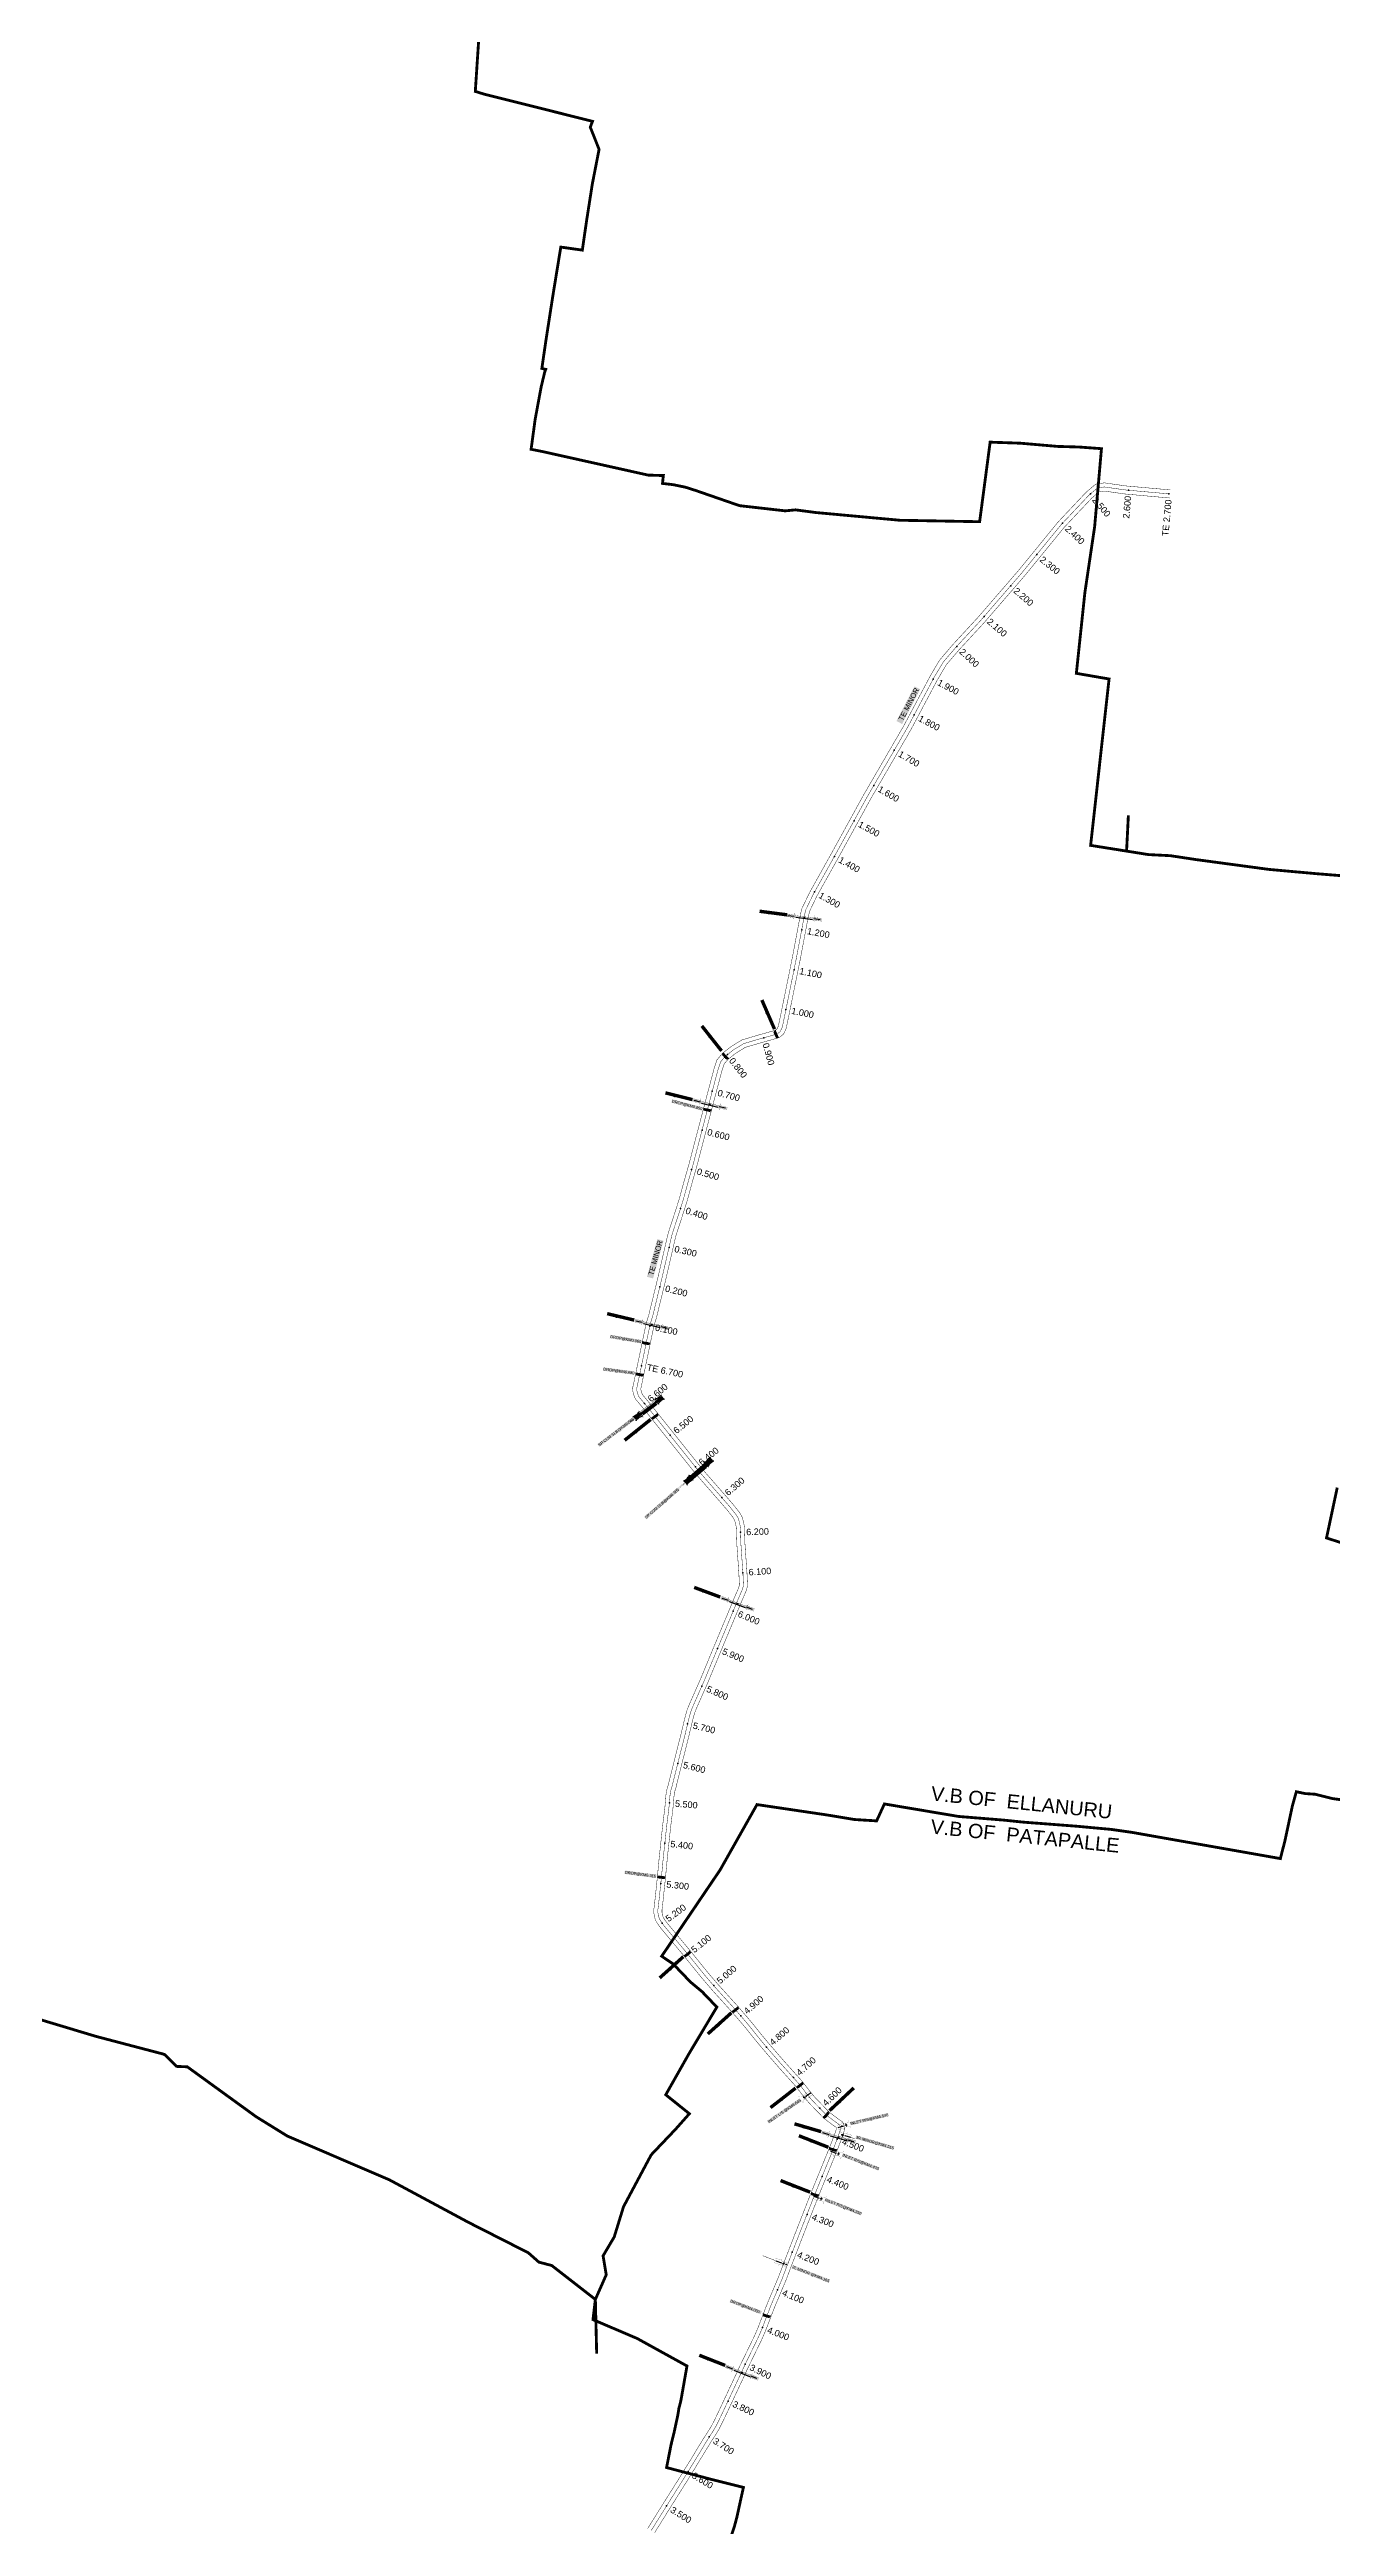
# Model space of a CAD drawing. Header units: inches. Extents: x 174104 to 230935, y 1583276 to 1631460.
# Drawn here: x 186101 to 189263, y 1622188 to 1628293 of the extents above; entities that cross this region are included whole.
import ezdxf
from ezdxf.enums import TextEntityAlignment as Align

# ---------------------------------------------------------------- set-up
doc = ezdxf.new("R2010")
doc.units = ezdxf.units.IN
doc.header["$LTSCALE"] = 15
doc.header["$MEASUREMENT"] = 0
doc.linetypes.add('ACAD_ISO02W100', pattern=[15, 12, -3])
doc.linetypes.add('HIDDEN2', pattern=[0.1875, 0.125, -0.0625])
for name, color, linetype in [('CANAL1', 7, 'Continuous'), ('CHANAGE', 1, 'Continuous'), ('CS', 134, 'Continuous'), ('POINT', 2, 'Continuous'), ('STRUCTURE', 5, 'Continuous'), ('VB', 72, 'Continuous'), ('VILLAGE BOUNDRY', 5, 'Continuous')]:
    doc.layers.add(name, color=color, linetype=linetype)
doc.styles.get("Standard").update_dxf_attribs({"font": 'arial.ttf'})
doc.dimstyles.get("Standard").update_dxf_attribs({"dimtxt": 0.18, "dimasz": 0.18, "dimexe": 0.18, "dimexo": 0.0625, "dimgap": 0.09, "dimtad": 0, "dimtih": 1, "dimtoh": 1, "dimdec": 4, "dimzin": 0, "dimdsep": 46, "dimtxsty": 'Standard', "dimcen": 0.09, "dimadec": 0, "dimazin": 0, "dimtfac": 1, "dimtdec": 4, "dimtofl": 0, "dimtmove": 0, "dimatfit": 3, "dimfxl": 1, "dimtolj": 1, "dimtzin": 0, "dimarcsym": 0})

# ---------------------------------------------------------------- blocks, each defined once
blk = doc.blocks.new('DROP')
h = blk.add_hatch()
h.set_pattern_fill('ANSI31', color=1, scale=10, angle=45)
h.set_pattern_definition([(90, (-324.4107, -25.7687), (-1.25, 0), [])])
h.paths.add_polyline_path([(-9.9, -4.3), (-13.8, 4.1), (13.8, 4.1), (10.2, -4.3)])
at = {"layer": 'STRUCTURE', "color": 5, "const_width": 0.49}
blk.add_lwpolyline([(-9.9, -4.3), (-13.8, 4.1), (13.8, 4.1), (10.2, -4.3), (-9.9, -4.3)], dxfattribs=at)
at = {"layer": 'STRUCTURE', "color": 5}
blk.add_circle((0, 0), 1.33, dxfattribs=at)
blk = doc.blocks.new('SP')
at = {"layer": 'STRUCTURE'}
h = blk.add_hatch(dxfattribs=at)
h.set_pattern_fill('DASH', color=256, scale=8, style=0)
edge = h.paths.add_edge_path()
edge.add_spline(control_points=[(769825.7, 1706742.1), (769825.3, 1706741.8), (769823.8, 1706740.8), (769820.9, 1706740.3), (769817, 1706739.7), (769811.4, 1706738.9), (769804, 1706739.7), (769798.4, 1706741), (769795.6, 1706741.6)], knot_values=[0, 0, 0, 0, 1.613557, 5.24513, 8.624976, 13.470124, 22.190216, 30.746377, 30.746377, 30.746377, 30.746377], degree=3, periodic=0)
edge.add_line((769795.6, 1706741.6), (769792.6, 1706739.6))
edge.add_line((769792.6, 1706739.6), (769732.6, 1706739.6))
edge.add_line((769732.6, 1706739.6), (769729.6, 1706741.6))
edge.add_spline(control_points=[(769729.6, 1706741.6), (769726.9, 1706740.9), (769721.3, 1706739.5), (769713.9, 1706738.5), (769708.3, 1706739.1), (769704.4, 1706739.6), (769701.5, 1706740), (769700, 1706741), (769699.5, 1706741.3)], knot_values=[0, 0, 0, 0, 8.556161, 17.276253, 22.121402, 25.501247, 29.13282, 30.746377, 30.746377, 30.746377, 30.746377], degree=3, periodic=0)
edge.add_line((769699.5, 1706741.3), (769699.5, 1706722.1))
edge.add_spline(control_points=[(769699.5, 1706722.1), (769700, 1706722.4), (769701.4, 1706723.4), (769704.3, 1706724), (769708.2, 1706724.5), (769713.8, 1706725.3), (769721.2, 1706724.5), (769726.8, 1706723.3), (769729.6, 1706722.6)], knot_values=[0, 0, 0, 0, 1.613557, 5.24513, 8.624976, 13.470124, 22.190216, 30.746377, 30.746377, 30.746377, 30.746377], degree=3, periodic=0)
edge.add_line((769729.6, 1706722.6), (769732.6, 1706724.6))
edge.add_line((769732.6, 1706724.6), (769792.6, 1706724.6))
edge.add_line((769792.6, 1706724.6), (769795.6, 1706722.6))
edge.add_spline(control_points=[(769795.6, 1706722.6), (769798.4, 1706723.3), (769803.9, 1706724.8), (769811.3, 1706725.8), (769817, 1706725.1), (769820.9, 1706724.7), (769823.8, 1706724.2), (769825.2, 1706723.3), (769825.7, 1706723)], knot_values=[0, 0, 0, 0, 8.556161, 17.276253, 22.121402, 25.501247, 29.13282, 30.746377, 30.746377, 30.746377, 30.746377], degree=3, periodic=0)
edge.add_line((769825.7, 1706723), (769825.7, 1706742.1))
h.paths.add_polyline_path([(769764.2, 1706732.1, -1), (769761.1, 1706732.1, -1)], flags=0)
h.paths.add_polyline_path([(769761.1, 1706732.1, 1), (769764.2, 1706732.1, 1)], flags=16)
at = {"layer": 'STRUCTURE', "const_width": 0.628}
for points in [[(769726.6, 1706747.6), (769726.6, 1706743.6), (769732.6, 1706739.6), (769792.6, 1706739.6), (769798.6, 1706743.6), (769798.6, 1706747.6)], [(769726.6, 1706716.6), (769726.6, 1706720.6), (769732.6, 1706724.6), (769792.6, 1706724.6), (769798.6, 1706720.6), (769798.6, 1706716.6)]]:
    blk.add_lwpolyline(points, dxfattribs=at)
at = {"layer": 'STRUCTURE', "color": 3}
blk.add_lwpolyline([(769732.6, 1706724.6), (769792.6, 1706724.6)], dxfattribs=at)
blk.add_lwpolyline([(769732.6, 1706724.6), (769792.6, 1706724.6)], dxfattribs=at)
at = {"layer": 'STRUCTURE', "color": 0}
blk.add_circle((769762.6, 1706732.1), 1.55, dxfattribs=at)
at = {"layer": 'STRUCTURE'}
for points in [[(769699.5, 1706741.3), (769700.9, 1706740.5), (769704.4, 1706739.6), (769707.8, 1706739.2), (769712.6, 1706738.8), (769721.3, 1706739.7), (769729.6, 1706741.6)], [(769699.5, 1706722.1), (769700.9, 1706723), (769704.4, 1706724), (769707.7, 1706724.5), (769712.5, 1706725), (769721.2, 1706724.4), (769729.6, 1706722.6)], [(769825.7, 1706742.1), (769824.3, 1706741.3), (769820.8, 1706740.3), (769817.5, 1706739.8), (769812.7, 1706739.2), (769804, 1706739.9), (769795.6, 1706741.6)], [(769825.7, 1706723), (769824.3, 1706723.8), (769820.8, 1706724.7), (769817.4, 1706725.1), (769812.6, 1706725.5), (769803.9, 1706724.6), (769795.6, 1706722.6)]]:
    blk.add_spline(points, degree=3, dxfattribs=at)
at = {"layer": 'STRUCTURE', "color": 0}
blk.add_text('STREAM', height=5, dxfattribs=at).set_placement((769684.3, 1706732.1), align=Align.MIDDLE_CENTER)
for points in [[(769727.4, 1706732.1), (769700.8, 1706732.1)], [(769824.4, 1706732.1), (769800.5, 1706732.1)]]:
    blk.add_leader(points, dimstyle='Standard', override={"dimasz": 10, "dimgap": 0.09, "dimtad": 0}, dxfattribs=at)
blk = doc.blocks.new('SLB')
at = {"layer": 'STRUCTURE'}
h = blk.add_hatch(dxfattribs=at)
h.set_pattern_fill('DOTS', color=6, scale=20, angle=320.37225, style=0)
h.set_pattern_definition([(320.372247934, (-159.4327, -72.9564), (1.2786241598, 0.5641323054), [0, -1.25])])
h.paths.add_polyline_path([(769699.5, 1706871.1), (769699.5, 1706861.1), (769729.1, 1706861.1), (769732.1, 1706863.1), (769792.1, 1706863.1), (769795.1, 1706861.1), (769824.7, 1706861.1), (769824.7, 1706871.1), (769795.1, 1706871.1), (769792.1, 1706869.1), (769732.1, 1706869.1), (769729.1, 1706871.1)])
at = {"layer": 'STRUCTURE', "color": 6, "linetype": 'ACAD_ISO02W100', "ltscale": 0.5, "const_width": 0.5}
for points in [[(769699.5, 1706871.1), (769729.1, 1706871.1)], [(769699.5, 1706861.1), (769729.1, 1706861.1)], [(769795.1, 1706871.1), (769824.7, 1706871.1)], [(769795.1, 1706861.1), (769824.7, 1706861.1)]]:
    blk.add_lwpolyline(points, dxfattribs=at)
at = {"layer": 'STRUCTURE', "color": 6, "const_width": 0.628}
for points in [[(769726.1, 1706877.1), (769726.1, 1706873.1), (769732.1, 1706869.1), (769792.1, 1706869.1), (769798.1, 1706873.1), (769798.1, 1706877.1)], [(769726.1, 1706855.1), (769726.1, 1706859.1), (769732.1, 1706863.1), (769792.1, 1706863.1), (769798.1, 1706859.1), (769798.1, 1706855.1)]]:
    blk.add_lwpolyline(points, dxfattribs=at)
at = {"layer": 'STRUCTURE', "color": 6}
blk.add_lwpolyline([(769732.1, 1706863.1), (769792.1, 1706863.1)], dxfattribs=at)
blk.add_lwpolyline([(769732.1, 1706863.1), (769792.1, 1706863.1)], dxfattribs=at)
at = {"layer": 'STRUCTURE', "color": 0}
blk.add_circle((769762.1, 1706866.1), 1.24, dxfattribs=at)
for points in [[(769703.8, 1706866), (769726.7, 1706866)], [(769818.6, 1706865.8), (769795.7, 1706865.8)]]:
    blk.add_leader(points, dimstyle='Standard', override={"dimasz": 10, "dimgap": 0.09, "dimtad": 0}, dxfattribs=at)
blk = doc.blocks.new('OT')
at = {"layer": 'STRUCTURE', "color": 190}
for points, const_width in [([(769751.4, 1706595.8), (769729.4, 1706595.8)], 0.5), ([(769751.4, 1706579), (769729.4, 1706579)], 0.5), ([(769775.2, 1706601.8), (769775.2, 1706597.8), (769769.2, 1706593.8), (769761.8, 1706593.8), (769754.4, 1706593.8), (769748.4, 1706597.8), (769748.4, 1706601.8)], 0.5), ([(769748.4, 1706573), (769748.4, 1706577), (769754.4, 1706581), (769761.8, 1706581), (769761.8, 1706581), (769761.8, 1706581), (769769.2, 1706581), (769775.2, 1706577), (769775.2, 1706573)], 0.5), ([(769761.8, 1706593.8), (769761.8, 1706581)], 2.5)]:
    blk.add_lwpolyline(points, dxfattribs=dict(at, const_width=const_width))
at = {"layer": 'STRUCTURE', "color": 0}
blk.add_circle((769761.8, 1706587.4), 1.87, dxfattribs=at)
blk.add_leader([(769732.6, 1706587.4), (769753.8, 1706587.4)], dimstyle='Standard', override={"dimasz": 10, "dimgap": 0.09, "dimtad": 0}, dxfattribs=at)

msp = doc.modelspace()

# ---------------------------------------------------------------- linework, layer by layer
at = {"layer": 'CANAL1', "color": 200, "const_width": 1}
for points in [[(187575.66892, 1622182.78076), (187613.76201, 1622243.8429), (187655.20151, 1622309.64847), (187678.59765, 1622347.59568), (187713.90848, 1622405.65132), (187728.91588, 1622429.00038), (187734.09706, 1622437.72567), (187741.36695, 1622452.08141), (187750.98642, 1622472.20119), (187796.13522, 1622568.53825), (187798.56283, 1622573.18423), (187801.25474, 1622580.10953), (187837.78855, 1622655.20409), (187847.0591, 1622676.28516), (187861.03862, 1622712.84514), (187870.98074, 1622738.49732), (187897.10375, 1622800.29725), (187911.53917, 1622838.29615), (187937.93938, 1622906.83766), (187978.79009, 1623011.4008), (188024.95819, 1623124.63132), (188036.10861, 1623153.77442), (188039.83519, 1623165.0444), (188040.26367, 1623167.71128), (188040.05785, 1623171.47665), (188037.4209, 1623173.37629), (188032.21945, 1623176.9684), (188009.54538, 1623193.99729), (188004.77399, 1623199.08494), (187973.98151, 1623230.87936), (187962.52086, 1623244.08366), (187940.96516, 1623272.13314), (187896.24662, 1623321.96284), (187859.2999, 1623364.61133), (187839.35851, 1623388.69002), (187817.40333, 1623416.13785), (187806.96964, 1623428.50463), (187782.61391, 1623456.77717), (187733.65529, 1623510.81667), (187707.59331, 1623541.29803), (187664.48985, 1623594.69183), (187622.75208, 1623644.60262), (187608.68614, 1623661.50264), (187602.55036, 1623669.7997), (187596.52527, 1623678.97636), (187592.43883, 1623689.29347), (187590.82535, 1623700.16165), (187590.94187, 1623710.46524), (187591.86846, 1623715.80793), (187599.59987, 1623789.08708), (187603.942, 1623835.60046), (187612.63651, 1623916.61247), (187617.94088, 1623958.9712), (187620.88399, 1623993.05868), (187623.87602, 1624008.084), (187626.03312, 1624014.51788), (187641.88178, 1624078.06937), (187657.00126, 1624137.96115), (187668.12955, 1624184.30073), (187673.04831, 1624201.1418), (187678.71579, 1624215.02922), (187705.6858, 1624276.0727), (187737.36021, 1624352.58636), (187785.46368, 1624467.74804), (187788.51558, 1624475.17377), (187799.21936, 1624499.88502), (187801.60524, 1624508.02151), (187800.38753, 1624536.13588), (187795.3266, 1624609.18512), (187794.12415, 1624648.31662), (187792.68593, 1624657.98526), (187789.5097, 1624668.71515), (187784.9927, 1624676.09125), (187770.44268, 1624694.48475), (187694.32821, 1624781.80188), (187568.44726, 1624939.19717), (187545.15409, 1624967.12907), (187541.46071, 1624976.53114), (187541.36405, 1624977.32256), (187539.22435, 1624985.09791), (187538.46537, 1624993.4983), (187541.48477, 1625007.3066), (187571.90245, 1625153.12209), (187578.31846, 1625173.78709), (187600.23195, 1625263.67339), (187614.86601, 1625326.71727), (187624.88977, 1625370.59773), (187629.53962, 1625385.96101), (187645.33163, 1625434.2047), (187653.61537, 1625460.42711), (187666.1661, 1625506.36984), (187677.46419, 1625545.69247), (187717.27782, 1625698.12578), (187739.2241, 1625780.854), (187746.52687, 1625802.69143), (187759.81268, 1625818.50447), (187780.65424, 1625834.9576), (187807.84877, 1625851.70714), (187847.12688, 1625863.34555), (187877.47523, 1625871.84876), (187890.40058, 1625875.6007), (187894.32295, 1625878.82723), (187897.64761, 1625885.88176), (187902.93319, 1625910.76106), (187932.66455, 1626057.24968), (187951.69232, 1626158.93559), (187955.71312, 1626175.60164), (187974.78818, 1626215.31469), (188028.27262, 1626311.00545), (188108.48731, 1626456.84116), (188206.95856, 1626626.31153), (188273.24545, 1626750.98205), (188295.63092, 1626788.56833), (188327.74503, 1626826.11952), (188389.36922, 1626892.86181), (188489.60545, 1627008.79914), (188586.94434, 1627128.07138), (188656.43626, 1627201.84859), (188679.92908, 1627221.61985), (188701.29718, 1627224.79537), (188752.74958, 1627217.32453), (188863.72737, 1627207.37197)], [(187592.69951, 1622172.29398), (187630.70844, 1622233.22122), (187672.17602, 1622299.07138), (187695.65375, 1622337.15092), (187730.86709, 1622395.04628), (187745.93176, 1622418.48442), (187751.63639, 1622428.09123), (187759.31243, 1622443.24899), (187769.06348, 1622463.64399), (187814.06153, 1622559.65938), (187816.80236, 1622564.90479), (187819.59851, 1622572.09828), (187855.94153, 1622646.80067), (187865.56467, 1622668.68353), (187879.70336, 1622705.65976), (187889.52005, 1622730.98832), (187915.66914, 1622792.84996), (187930.21916, 1622831.15052), (187956.58561, 1622899.60436), (187997.36536, 1623003.98588), (188043.55996, 1623117.28141), (188054.95274, 1623147.05793), (188059.32752, 1623160.28822), (188060.35107, 1623166.65876), (188059.79286, 1623176.87051), (188055.78174, 1623184.79853), (188048.94978, 1623189.72024), (188043.91192, 1623193.19937), (188022.94515, 1623208.94602), (188019.25241, 1623212.88353), (187988.72793, 1623244.40124), (187978.01579, 1623256.74314), (187956.35901, 1623284.92415), (187911.24846, 1623335.19067), (187874.56172, 1623377.53905), (187854.87046, 1623401.31572), (187832.85824, 1623428.83486), (187822.18957, 1623441.48016), (187797.6035, 1623470.02008), (187748.66981, 1623524.03206), (187722.97794, 1623554.08056), (187679.94322, 1623607.38921), (187638.10941, 1623657.41483), (187624.42549, 1623673.85588), (187618.96268, 1623681.24291), (187614.36652, 1623688.24321), (187611.88314, 1623694.51304), (187610.84205, 1623701.52563), (187610.92242, 1623708.63158), (187611.68816, 1623713.04682), (187619.5021, 1623787.10828), (187623.84257, 1623833.60377), (187632.50346, 1623914.30264), (187637.83367, 1623956.86767), (187640.71477, 1623990.2369), (187643.24267, 1624002.93148), (187645.2473, 1624008.91058), (187661.28047, 1624073.20196), (187676.42129, 1624133.17824), (187687.46342, 1624179.15908), (187691.95635, 1624194.54216), (187697.12523, 1624207.20784), (187724.07495, 1624268.20539), (187755.82721, 1624344.90711), (187803.9405, 1624460.0923), (187806.94267, 1624467.39702), (187818.06326, 1624493.07053), (187821.72996, 1624505.57497), (187820.3576, 1624537.25994), (187815.30535, 1624610.18378), (187814.07875, 1624650.10117), (187812.26175, 1624662.31623), (187807.9401, 1624676.91555), (187801.42238, 1624687.55875), (187785.83235, 1624707.26698), (187709.68271, 1624794.62446), (187583.93839, 1624951.84891), (187562.58629, 1624977.4532), (187560.86749, 1624981.82867), (187558.98223, 1624988.67945), (187558.66119, 1624992.23268), (187561.04367, 1625003.12824), (187591.28607, 1625148.10346), (187597.60267, 1625168.44828), (187619.68901, 1625259.04357), (187634.35596, 1625322.22916), (187644.2331, 1625365.46777), (187648.61704, 1625379.95248), (187664.37144, 1625428.08128), (187672.80482, 1625454.77738), (187685.42461, 1625500.9729), (187696.75362, 1625540.40313), (187736.61899, 1625693.03454), (187758.39279, 1625775.1126), (187764.28749, 1625792.7395), (187773.81011, 1625804.07351), (187792.13349, 1625818.53869), (187816.07651, 1625833.28557), (187852.66614, 1625844.12736), (187882.96102, 1625852.61559), (187899.92806, 1625857.54074), (187910.49884, 1625866.23625), (187916.72865, 1625879.45515), (187922.51548, 1625906.69382), (187952.29528, 1626053.42111), (187971.2559, 1626154.7482), (187974.65849, 1626168.85181), (187992.54832, 1626206.09727), (188045.76389, 1626301.30699), (188125.8981, 1626446.99639), (188224.44065, 1626616.58946), (188290.67687, 1626741.16467), (188311.94044, 1626776.86723), (188342.69742, 1626812.83153), (188404.28508, 1626879.53425), (188504.92071, 1626995.93355), (188601.99006, 1627114.87551), (188670.20064, 1627187.29236), (188688.47267, 1627202.66987), (188701.33093, 1627204.58074), (188750.41768, 1627197.45339), (188861.94093, 1627187.45191)]]:
    msp.add_lwpolyline(points, dxfattribs=at)
at = {"layer": 'CANAL1', "color": 1, "linetype": 'HIDDEN2', "ltscale": 4, "const_width": 1}
for points in [[(187560.2173, 1625048.13646), (187581.59426, 1625150.61277), (187587.96056, 1625171.11769), (187609.96048, 1625261.35848), (187624.61099, 1625324.47321), (187634.56144, 1625368.03275), (187639.07833, 1625382.95675), (187654.85154, 1625431.14299), (187663.2101, 1625457.60225), (187675.79535, 1625503.67137), (187687.1089, 1625543.0478), (187726.94841, 1625695.58016), (187748.80845, 1625777.9833), (187755.40718, 1625797.71547), (187766.81139, 1625811.28899), (187786.39386, 1625826.74814), (187811.96264, 1625842.49636), (187849.89651, 1625853.73646), (187880.21813, 1625862.23217), (187895.16432, 1625866.57072), (187902.4109, 1625872.53174), (187907.18813, 1625882.66845), (187912.72434, 1625908.72744), (187942.47991, 1626055.33539), (187961.47411, 1626156.8419), (187965.18581, 1626172.22672), (187983.66825, 1626210.70598), (188037.01825, 1626306.15622), (188117.1927, 1626451.91877), (188215.6996, 1626621.4505), (188281.96116, 1626746.07336), (188303.78568, 1626782.71778), (188335.22122, 1626819.47553), (188396.82715, 1626886.19803), (188497.26308, 1627002.36635), (188594.4672, 1627121.47344), (188663.31845, 1627194.57048), (188684.20088, 1627212.14486), (188701.31405, 1627214.68806), (188751.58363, 1627207.38896), (188862.83415, 1627197.41194)], [(187584.18421, 1622177.53737), (187622.23523, 1622238.53206), (187663.68876, 1622304.35993), (187687.1257, 1622342.3733), (187722.38778, 1622400.3488), (187737.42382, 1622423.7424), (187742.86672, 1622432.90845), (187750.33969, 1622447.6652), (187760.02495, 1622467.92259), (187805.09838, 1622564.09881), (187807.6826, 1622569.04451), (187810.42663, 1622576.1039), (187846.86504, 1622651.00238), (187856.31188, 1622672.48435), (187870.37099, 1622709.25245), (187880.25039, 1622734.74282), (187906.38645, 1622796.5736), (187920.87916, 1622834.72334), (187947.2625, 1622903.22101), (187988.07772, 1623007.69334), (188034.25908, 1623120.95636), (188045.53067, 1623150.41617), (188049.58136, 1623162.66631), (188050.30737, 1623167.18502), (188049.92233, 1623174.22888), (188047.95906, 1623178.1093), (188043.18534, 1623181.54826), (188038.06568, 1623185.08388), (188016.24526, 1623201.47165), (188012.0132, 1623205.98423), (187981.35472, 1623237.6403), (187970.26832, 1623250.4134), (187948.66209, 1623278.52864), (187903.74754, 1623328.57676), (187866.93081, 1623371.07519), (187847.11449, 1623395.00287), (187825.13079, 1623422.48635), (187814.57961, 1623434.99239), (187790.10871, 1623463.39863), (187741.16255, 1623517.42436), (187715.28562, 1623547.68929), (187672.21653, 1623601.04052), (187630.43075, 1623651.00873), (187616.55582, 1623667.67926), (187610.75652, 1623675.5213), (187605.4459, 1623683.60979), (187602.16098, 1623691.90326), (187600.8337, 1623700.84364), (187600.93214, 1623709.54841), (187601.77831, 1623714.42738), (187609.55099, 1623788.09768), (187613.89228, 1623834.60212), (187622.56998, 1623915.45756), (187627.88727, 1623957.91944), (187630.79938, 1623991.64779), (187633.55935, 1624005.50774), (187635.64021, 1624011.71423), (187651.58113, 1624075.63566), (187666.71127, 1624135.5697), (187677.79648, 1624181.72991), (187682.50233, 1624197.84198), (187687.92051, 1624211.11853), (187714.88037, 1624272.13904), (187746.59371, 1624348.74673), (187794.70209, 1624463.92017), (187797.72912, 1624471.2854), (187808.64131, 1624496.47777), (187811.6676, 1624506.79824), (187810.37257, 1624536.69791), (187805.31598, 1624609.68445), (187804.10145, 1624649.2089), (187802.47384, 1624660.15074), (187798.7249, 1624672.81535), (187793.20754, 1624681.825), (187778.13751, 1624700.87587), (187702.00546, 1624788.21317), (187576.19282, 1624945.52304), (187553.87019, 1624972.29114), (187551.2329, 1624979.00476), (187551.20101, 1624979.26586), (187549.10329, 1624986.88868), (187548.56328, 1624992.86549), (187551.26422, 1625005.21742), (187560.2173, 1625048.13646)]]:
    msp.add_lwpolyline(points, dxfattribs=at)
for points, elevation in [([(188054, 1623153), (188085.98335, 1623143.44079)], 59), ([(187917, 1622833), (187859.3725, 1622854.92292)], 54)]:
    msp.add_lwpolyline(points, dxfattribs=dict(at, elevation=elevation))
at = {"layer": 'CHANAGE', "color": 3, "elevation": 60}
msp.add_lwpolyline([(188054, 1623174), (188054, 1623174)], dxfattribs=at)
at = {"layer": 'CS', "color": 3}
for p in [(188666.84097, 1627197.53499), (188760.75944, 1627206.56607), (188860.35971, 1627197.63385), (188597.91016, 1627125.12871), (188534.4147, 1627047.88933), (188470.29022, 1626971.16843), (188404.88768, 1626895.52117), (188337.3503, 1626821.78143), (188279.21773, 1626740.91361), (188232.27146, 1626652.61838), (188183.19419, 1626565.50823), (188132.95427, 1626479.04465), (188084.11828, 1626391.78724), (188035.91056, 1626304.17442), (187987.12135, 1626216.88403), (187955.14537, 1626123.0206), (187936.28602, 1626024.81762), (187916.39554, 1625926.81574), (187862.16358, 1625857.17353), (187772.52714, 1625815.80122), (187734.91521, 1625725.61166), (187709.52919, 1625628.88772), (187683.99386, 1625532.206), (187656.41625, 1625436.09613), (187628.21215, 1625340.23784), (187605.45161, 1625242.86367), (187580.63811, 1625146.02921), (187560.2173, 1625048.13646), (187568.04334, 1624955.29546), (187630.70404, 1624877.36492), (187693.16287, 1624799.2695), (187758.41218, 1624723.50441), (187804.43486, 1624638.35865), (187810.24476, 1624538.54272), (187786.20301, 1624443.57302), (187747.65995, 1624351.29934), (187709.09274, 1624259.03941), (187673.94698, 1624165.7001), (187649.83926, 1624068.65094), (187629.02381, 1623971.08291), (187617.87534, 1623871.71472), (187607.8756, 1623772.21818), (187611.11122, 1623675.04167), (187674.73951, 1623597.91521), (187738.32345, 1623520.74489), (187804.94438, 1623446.17712), (187868.64164, 1623369.10034), (187934.72826, 1623294.05505), (187999.97602, 1623218.41309), (188042.58811, 1623142.7254), (188005.30345, 1623049.94065), (187968.29063, 1622957.04547), (187932.08958, 1622863.82837), (187895.48439, 1622770.7823), (187858.39381, 1622677.92911), (187815.93382, 1622587.42384), (187773.58628, 1622496.85932), (187727.48158, 1622408.27391), (187675.20086, 1622323.0319), (187622.09142, 1622238.30155)]:
    msp.add_point(p, dxfattribs=at)
at = {"layer": 'POINT'}
for p in [(187961.40311, 1626153.56425, 78), (187893, 1625863, 77), (187769, 1625809, 76), (187724, 1625679, 74), (187729, 1625693, 75), (187573, 1625104, 72), (187586, 1625150, 73), (187556, 1625027, 71), (187578, 1624945, 70), (187592, 1624922, 69), (187701, 1624789, 68), (187797, 1624462, 67), (187609.49332, 1623787.75526, 66), (187672, 1623597, 65), (187789, 1623458, 64), (187950, 1623274, 63), (187966, 1623248, 62), (188015, 1623201, 61), (188054, 1623174, 60), (188054, 1623153, 59), (188035, 1623116, 57), (188046, 1623147, 58), (187989, 1623005, 56), (187990, 1623001, 55), (187917, 1622833, 54), (187869, 1622707, 53), (187808, 1622567, 52)]:
    msp.add_point(p, dxfattribs=at)
at = {"layer": 'VILLAGE BOUNDRY', "linetype": 'HIDDEN2', "ltscale": 20, "const_width": 7}
for points in [[(187163.87067, 1628388.59714), (187150.74806, 1628189.60872), (187165.72752, 1628184.94581), (187171.85211, 1628183.0393), (187439.64689, 1628115.83886), (187434.08802, 1628101.4373), (187455.8192, 1628046.84481), (187439.23019, 1627961.74027), (187425.04134, 1627871.06268), (187419.41169, 1627832.1732), (187414.5192, 1627798.37601), (187361.46813, 1627805.89871), (187342.26513, 1627688.16215), (187324.71947, 1627575.25421), (187324.45345, 1627573.54231), (187314.78323, 1627506.76105), (187324.27812, 1627504.50411), (187321.70816, 1627497.4504), (187312.91376, 1627460.38104), (187306.75465, 1627427.10264), (187301.45587, 1627398.47272), (187300.43521, 1627392.95794), (187298.24667, 1627381.13302), (187288.29412, 1627307.44534), (187311.81931, 1627302.75337), (187318.56886, 1627301.40721), (187576.64657, 1627243.8677), (187599.182, 1627243.2156), (187614.18964, 1627242.78133), (187612.15546, 1627223.353), (187638.44828, 1627220.26744), (187668.41114, 1627214.0793), (187694.13599, 1627205.87776), (187801.89901, 1627168.53852), (187914.56413, 1627155.73531), (187939.94275, 1627158.17477), (187990.178, 1627151.58525), (188090.68202, 1627142.34255), (188196.91204, 1627132.57327), (188294.34361, 1627130.79557), (188342.15496, 1627129.92322), (188369.13586, 1627129.43093), (188393.74956, 1627128.98184), (188419.61023, 1627325.04264), (188493.68084, 1627322.52896), (188585.70213, 1627314.57946), (188638.71659, 1627313.07653), (188658.22277, 1627311.63817), (188694, 1627309), (188677.20129, 1627116.77155), (188653.16504, 1626954.55686), (188632.10407, 1626755.27108), (188712.72346, 1626741.32703), (188689.14844, 1626528.50198), (188667.29562, 1626331.2242), (188711.36334, 1626324.20505), (188755.90041, 1626317.11115), (188760.31978, 1626405.41671), (188755.90041, 1626317.11115), (188809.85138, 1626308.51779), (188863.52459, 1626305.82069), (188926.88154, 1626296.2322), (189107.23396, 1626271.9231), (189222.58898, 1626261.54688), (189417.51222, 1626245.77318)], [(189275.08409, 1624748.27694), (189248.68929, 1624624.27249), (189586.07583, 1624512.62547)], [(189286.7063, 1623978.57167), (189262.92548, 1623981.89662), (189242.7165, 1623986.9152), (189220.32086, 1623992.47679), (189195.89587, 1623994.12408), (189174.32361, 1623998.68353), (189164.53704, 1623963.84539), (189155.75148, 1623922.6478), (189146.22446, 1623877.97337), (189140.84135, 1623856.98695), (189134.91782, 1623833.89368), (188797.82693, 1623893.43694), (188789.7836, 1623894.8577), (188769.37748, 1623898.46221), (188717.28226, 1623905.90216), (188637.08639, 1623913.24636), (188630.16393, 1623913.8803), (188510.15678, 1623923.03704), (188500.71843, 1623923.7572), (188453.02403, 1623928.72646), (188341.59413, 1623937.76445), (188284.94313, 1623947.31398), (188279.14736, 1623948.29096), (188158.98846, 1623968.54587), (188139.85096, 1623926.82198), (188085.67584, 1623930.1448), (188025.47329, 1623940.08357), (188016.72439, 1623941.52791), (187845, 1623967), (187754.04399, 1623805.78209), (187610.08472, 1623593.22366), (187638.35702, 1623574.26168), (187680.93159, 1623529.81545), (187709.50181, 1623506.02388), (187746.06649, 1623467.89298), (187676.605, 1623351.67079), (187620.15814, 1623251.7983), (187678.32168, 1623205.07128), (187644.35724, 1623166.80992), (187584.24912, 1623103.66569), (187516.14149, 1622976.03393), (187493.16396, 1622901.37059), (187465.70258, 1622854.82262), (187473.46705, 1622808.03254), (187446.63908, 1622747.29835), (187449.91919, 1622613.50948), (187446.63908, 1622747.29835), (187338.93772, 1622831.06088), (187307.62154, 1622839.0882), (187281.48534, 1622862.23319), (187134.33052, 1622937.04625), (186939.13794, 1623042.01649), (186687.47614, 1623150.02085), (186610.90822, 1623197.4328), (186490.25857, 1623284.8956), (186440.96266, 1623320.63178), (186414.90307, 1623321.66558), (186384.39948, 1623351.33114), (186215.12314, 1623395.87631), (186115.36523, 1623425.92419), (186061.47956, 1623442.15498)], [(187446.63908, 1622747.29835), (187440.82021, 1622697.51462), (187549.72275, 1622651.05795), (187603.8022, 1622621.17029), (187672.44491, 1622583.28972), (187657.83614, 1622499.95661), (187655.10379, 1622488.5781), (187652.53923, 1622478.9158), (187649.92742, 1622462.22835), (187640.39513, 1622418.19899), (187633.16127, 1622388.86954), (187622.14582, 1622332.93712), (187734.07968, 1622303.3824), (187811.58738, 1622284.07881), (187807.55643, 1622265.979), (187803.81484, 1622249.01785), (187795.5531, 1622211.06735), (187788.87992, 1622186.10824), (187779.69132, 1622159.16572)]]:
    msp.add_lwpolyline(points, dxfattribs=at)

# ---------------------------------------------------------------- block references
for p, xscale, yscale, zscale, rotation in [((187892.16372, 1625865.69971), 0.7, 0.7, 0.7, 293.1724676616312), ((187766.81139, 1625811.28899), 0.7, 0.7, 0.7, 313.4115903809882), ((187722.74746, 1625679.18602), 0.7, 0.7, 0.7, 348.1246974961248), ((187571.90382, 1625104.15901), 0.7, 0.7, 0.7, 348.1246974961248), ((187555.9601, 1625026.96809, 71), 0.7000000000000001, 0.7000000000000001, 0.7000000000000001, 350.2790742060578), ((187593.90804, 1624923.29102), 0.7000000000000001, 0.7000000000000001, 0.7000000000000001, 36.49770396654607), ((187609.49332, 1623787.75526, 66), 0.7000000000000001, 0.7000000000000001, 0.7000000000000001, 353.8860224597191), ((187674.21291, 1623598.38474), 0.7000000000000001, 0.7000000000000001, 0.7000000000000001, 38.53543265033377), ((187792.29693, 1623460.8585), 0.7000000000000001, 0.7000000000000001, 0.7000000000000001, 38.53543265033377), ((187951.34687, 1623275.03505), 0.7000000000000001, 0.7000000000000001, 0.7000000000000001, 38.53543265033376), ((188015.90446, 1623201.83505), 0.7000000000000001, 0.7000000000000001, 0.7000000000000001, 48.3448292207053), ((188032.56928, 1623116.81203), 0.7, 0.7, 0.7, 342.8162844035153), ((187987.59448, 1623005.51756, 56), 0.7, 0.7, 0.7, 342.8162844035153), ((187869, 1622707, 53), 0.7, 0.7, 0.7, 343.339054574555)]:
    msp.add_blockref('DROP', p, dxfattribs=dict(xscale=xscale, yscale=yscale, zscale=zscale, rotation=rotation))
at = {"layer": 'STRUCTURE', "color": 0}
for name, p, xscale, yscale, zscale, rotation in [('SLB', (-500480.66801, 510827.89323, 78), 0.7, 0.7, 0.7, 352.5891724363311), ('SLB', (-625464.22796, 597772.6414, 75), 0.7, 0.7, 0.7, 345.9267051626515), ('SLB', (-612642.41421, 587104.73379, 73), 0.7, 0.7, 0.7, 346.6458065362098), ('SP', (483920.10422, 348284.83168, 70), 0.7, 0.7, 0.7, 37.34434648835499), ('SLB', (483977.26075, 348210.50612, 70), 0.7, 0.7, 0.7, 37.34434648835499), ('SP', (569503.4284, 371031.95265, 68), 0.7, 0.7, 0.7, 41.21300137228259), ('SLB', (569565.46939, 370961.65278, 68), 0.7, 0.7, 0.7, 41.21300137228259), ('SLB', (-733358.55562, 692058.69029, 67), 0.7, 0.7, 0.7, 339.6220901532349), ('OT', (-28694.28176, 2915722.47704), 0.7000000000000001, 0.7000000000000001, 0.7000000000000001, 213.7938375198147), ('SLB', (-665817.38631, 628752.30616, 58), 0.7, 0.7, 0.7, 343.6225000358215), ('OT', (-8249.41326, 327453.96969), 0.7000000000000001, 0.7000000000000001, 0.7000000000000001, 15.66259389093435), ('OT', (1040676.13004, 2618379.41133, 59), 0.7000000000000001, 0.7000000000000001, 0.7000000000000001, 163.69096834581), ('OT', (-698265.46358, 657761.85361), 0.7, 0.7, 0.7, 341.7219491561989), ('OT', (-698307.6287, 657651.02465, 54), 0.7, 0.7, 0.7, 341.7219491561989), ('OT', (-740472.24153, 697879.97264, 54), 0.6999999999999998, 0.6999999999999998, 0.6999999999999998, 339.1719575516486), ('SLB', (-749938.55155, 706851.49032, 52), 0.7, 0.7, 0.7, 338.5934024956281)]:
    msp.add_blockref(name, p, dxfattribs=dict(at, xscale=xscale, yscale=yscale, zscale=zscale, rotation=rotation))

# ---------------------------------------------------------------- texts
at = {"layer": 'CHANAGE'}
for s, rotation, p in [('2.500', 310.083544984, (188675.85563, 1627186.8235)), ('2.400', 316.713250316, (188608.1012, 1627115.52961)), ('2.300', 320.781879872, (188545.26112, 1627039.03749)), ('2.200', 319.154209389, (188480.88084, 1626962.01207)), ('2.100', 319.154209389, (188415.4783, 1626886.36481)), ('2.000', 317.28322601, (188347.63632, 1626812.28418)), ('1.900', 332.000572213, (188291.57907, 1626734.34113)), ('1.800', 332.000572213, (188244.63279, 1626646.0459)), ('1.700', 329.841146636, (188195.29909, 1626558.47464)), ('1.600', 329.841146636, (188145.05917, 1626472.01106)), ('1.500', 331.18768404, (188096.38512, 1626385.04005)), ('1.400', 330.797864861, (188048.13122, 1626297.34392)), ('1.300', 330.797864934, (187999.342, 1626210.05354)), ('1.200', 349.401215558, (187968.90652, 1626120.44558)), ('1.100', 348.527077552, (187950.00628, 1626022.03295)), ('1.000', 348.527077552, (187930.1158, 1625924.03107)), ('0.900', 285.652163386, (187865.94073, 1625843.69269)), ('0.800', 308.288916286, (187781.20192, 1625804.81267)), ('0.700', 345.142695425, (187748.44715, 1625722.02188)), ('0.600', 345.362087672, (187723.07479, 1625625.34979)), ('0.500', 343.969697779, (187697.44948, 1625528.33996)), ('0.400', 342.468519548, (187669.76597, 1625431.87891)), ('0.300', 347.132515243, (187641.86058, 1625337.12009)), ('0.200', 346.299051971, (187619.05324, 1625239.54771)), ('0.100', 348.216854884, (187594.34309, 1625143.1703)), ('6.600', 39.825639999, (187578.79529, 1624964.26181)), ('6.500', 38.651976552, (187641.6374, 1624886.10916)), ('6.400', 38.651976552, (187704.09623, 1624808.01374)), ('6.300', 41.078708972, (187768.96548, 1624732.70374)), ('6.200', 1.760053276, (187818.42826, 1624638.78864)), ('6.100', 3.963184802, (187824.21128, 1624539.51033)), ('6.000', 337.329524406, (187799.12132, 1624438.177)), ('5.900', 337.329524406, (187760.57826, 1624345.90331)), ('5.800', 336.163373899, (187721.89856, 1624253.38159)), ('5.700', 346.496334703, (187687.55995, 1624162.43099)), ('5.600', 345.997035113, (187663.42322, 1624065.26333)), ('5.500', 355.065315326, (187642.97192, 1623969.87863)), ('5.400', 353.874256966, (187631.79541, 1623870.22077)), ('5.300', 353.977218416, (187621.79833, 1623770.74924)), ('5.200', 36.483438808, (187622.36762, 1623683.36593)), ('5.100', 38.913055798, (187685.63291, 1623606.70918)), ('5.000', 40.530887306, (187748.96423, 1623529.8429)), ('4.900', 40.743663007, (187815.5513, 1623455.31459)), ('4.800', 40.902639183, (187879.22317, 1623378.2672)), ('4.700', 41.905671545, (187945.1477, 1623303.40574)), ('4.600', 44.082836037, (188010.0327, 1623228.15286)), ('4.500', 339.062683717, (188055.66372, 1623137.72255)), ('4.400', 337.817535591, (188018.26726, 1623044.65484)), ('4.300', 338.660417702, (187981.33079, 1622951.95094)), ('4.200', 338.934749905, (187945.15399, 1622858.79633)), ('4.100', 337.08607788, (187908.37966, 1622765.33143)), ('4.000', 339.074530046, (187871.47045, 1622672.92896)), ('3.900', 334.056891543, (187828.52303, 1622581.29914)), ('3.800', 334.889649826, (187786.26317, 1622490.91823)), ('3.700', 327.269467792, (187739.2587, 1622400.70427)), ('3.600', 328.34432344, (187687.11791, 1622315.68451)), ('3.500', 328.042377161, (187633.96958, 1622230.89146))]:
    msp.add_text(s, height=16, rotation=rotation, dxfattribs=at).set_placement(p, align=Align.MIDDLE_LEFT)
msp.add_text('2.600', height=16, rotation=84.875385406, dxfattribs=at).set_placement((188759.50892, 1627192.62203), align=Align.MIDDLE_RIGHT)
at = {"layer": 'CHANAGE', "color": 3}
msp.add_text('TE 2.700', height=16, rotation=84.875385406, dxfattribs=at).set_placement((188859.1092, 1627183.68981), align=Align.MIDDLE_RIGHT)
msp.add_text('TE 6.700', height=16, rotation=348.216854884, dxfattribs=at).set_placement((187573.92229, 1625045.27755), align=Align.MIDDLE_LEFT)
at = {"layer": 'STRUCTURE', "color": 5, "char_height": 13, "width": 93.7282265, "attachment_point": 1, "bg_fill": 1, "box_fill_scale": 1.1, "bg_fill_color": 2, "bg_fill_transparency": 0}
for insert, rotation in [((188190.51494, 1626638.15509), 62.581517012), ((187575.44158, 1625268.80155, 73), 74.580839509)]:
    msp.add_mtext(' TE MINOR', dxfattribs=dict(at, insert=insert, rotation=rotation))
at = {"layer": 'STRUCTURE', "color": 5, "char_height": 7, "attachment_point": 1, "bg_fill": 1, "box_fill_scale": 1.1, "bg_fill_color": 7, "bg_fill_true_color": 16777215, "bg_fill_transparency": 0}
for s, insert, width, rotation in [('SLB@KM1.230', (187852.55655, 1626172.22208, 78), 67.1525375, 352.589172436), ('DROP@KM0.930', (187860.52333, 1625950.83925), 76.9219782, 293.452764363), ('DROP@KM0.795', (187712.28655, 1625887.80953), 76.9983765, 308.288915388), ('SLB@KM0.665', (187620.99807, 1625724.42301, 75), 67.2289359, 345.926705163), ('DROP@KM0.650', (187636.52327, 1625704.49912), 76.9219782, 345.362086766), ('SLB@KM0.100', (187477.23354, 1625180.24466, 73), 67.1525375, 346.645806536), ('DROP@KM0.060', (187484.18213, 1625124.07794, 78), 76.9219782, 350.462585933), ('DROP@KM6.680', (187466.87481, 1625043.98427, 78), 76.9219782, 352.589172436), ('SP CUM SLB@KM6.585', (187452.60196, 1624855.27418, 70), 107.9779127, 37.344346488), ('DROP@KM6.560', (187517.27825, 1624868.13599), 80.7087034, 38.651975683), ('SP CUM SLB@KM6.385', (187567.85449, 1624676.30855, 68), 107.9779127, 41.213001372), ('SLB@KM6.020', (187692.10538, 1624505.38051, 67), 67.1525375, 339.622090153), ('DROP@KM5.315', (187520.06104, 1623803.65451, 78), 76.9983765, 352.589172436), ('DROP@KM5.100', (187603.3715, 1623542.81176), 76.9219782, 41.92973172), ('DROP@KM4.920', (187721.92265, 1623404.68255), 76.9219782, 41.92973172), ('INLET L/S @KM4.645', (187870.63466, 1623187.43501), 96.5706821, 34.42841282), ('DROP@KM4.675', (187876.70174, 1623223.26115, -63), 76.9983765, 37.88114996), ('DROP@KM4.580', (188021.81233, 1623215.5686), 80.7087034, 43.16265406), ('SLB@KM4.500', (187939.06232, 1623183.31049, 58), 67.1525375, 343.622500036), ('DROP@KM4.470', (187950.16455, 1623153.7817, -56), 76.9219782, 338.593402496), ('INLET R/S@KM4.540', (188074.5356, 1623184.05673), 95.4008322, 13.384462138), ('3R MINOR@KM4.515', (188090.20816, 1623150.89169), 96.5563574, 343.622500036), ('INLET R/S@KM4.470', (188057.31823, 1623107.02883, -56), 95.4008322, 338.593402496), ('DROP@KM4.360', (187905.06353, 1623043.28681), 76.9219782, 338.593402496), ('INLET R/S@KM4.350', (188014.365, 1622996.58349), 95.4008322, 338.593402496), ('2L MINOR @KM4.165', (187933.47137, 1622831.23584, 52), 97.649809, 338.593402496), ('DROP@KM4.030', (187780.89368, 1622747.33463), 80.7087034, 338.814958713), ('SLB@KM3.880', (187704.78639, 1622612.70394, 52), 67.1525375, 338.593402496)]:
    msp.add_mtext(s, dxfattribs=dict(at, insert=insert, width=width, rotation=rotation))
at = {"layer": 'VB', "color": 1}
for s, p in [('V.B OF  ELLANURU ', (188274.20279, 1623994.79469)), ('V.B OF  PATAPALLE', (188273.29605, 1623913.24515))]:
    msp.add_text(s, height=35, rotation=354.148967341, dxfattribs=at).set_placement(p, align=Align.MIDDLE_LEFT)

doc.saveas('drawing.dxf')
